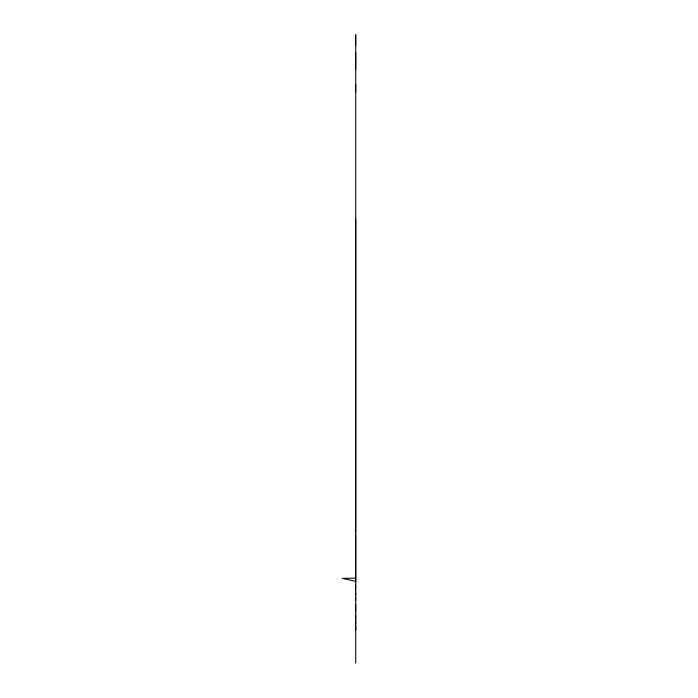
<?xml version="1.0" encoding="UTF-8"?>
<svg xmlns="http://www.w3.org/2000/svg" width="698" height="698" viewBox="0 0 698 698"><rect width="100%" height="100%" fill="white"/><g stroke="black" fill="none" stroke-linecap="round" stroke-linejoin="round"><path stroke-width="1.05" d="M355.71 663.1L355.71 624.064M355.71 623.794L355.71 622.232M355.71 621.203L355.71 620.051M355.71 618.838L355.71 617.538M355.71 617.241L355.71 614.833M355.71 611.788L355.71 608.29M355.71 607.853L355.71 604.468M355.71 600.306L355.71 598.038M355.71 595.176L355.71 589.993M355.71 587.917L355.71 585.029M355.71 582.446L355.71 560.843M355.71 560.302L355.71 34.9L355.71 45.353M355.71 630.12L355.71 629.648M355.71 627.048L355.71 629.788M355.71 578.162L342.29 578.363L355.71 581.373M355.71 52.786L355.71 69.468M355.71 84.65L355.71 91.822M355.71 219.146L355.71 532.583M355.71 534.293L355.71 590.63M355.71 593.117L355.71 605.969M355.71 606.545L355.71 615.837M355.71 616.203L355.71 622.852M355.71 623.148L355.71 624.684M355.71 626.123L355.71 627.441"/></g></svg>
